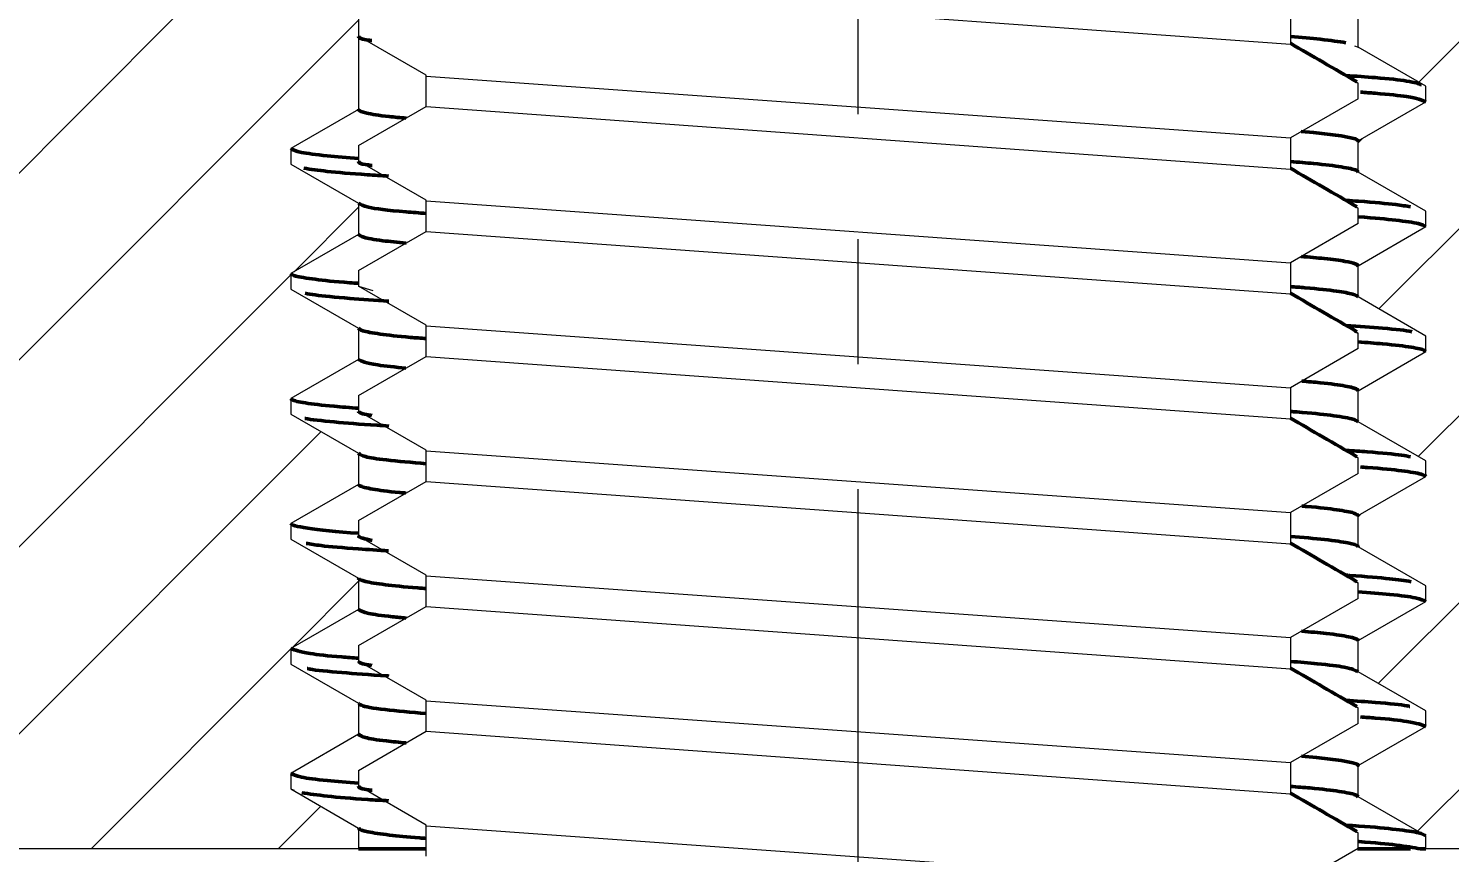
# Model space of a CAD drawing. Header units: millimetres. Extents: x -46397 to 283259, y -8690 to 23983.
# Drawn here: x 185119.48 to 185136.55, y -1320.19 to -1310.3 of the extents above; entities that cross this region are included whole.
import ezdxf

# ---------------------------------------------------------------- set-up
doc = ezdxf.new("R2010")
doc.units = ezdxf.units.MM
doc.linetypes.add('EB_DASHDOT', pattern=[39, 30, -3, 3, -3])
doc.layers.get('Defpoints').update_dxf_attribs({"lineweight": 0})
for name, color, linetype, lineweight in [('0.01.TÂM', 20, 'EB_DASHDOT', 5), ('AM_0', 7, 'Continuous', 50), ('mD_HATCH', 8, 'Continuous', 0)]:
    doc.layers.add(name, color=color, linetype=linetype, lineweight=lineweight)
doc.layers.add('DIM', color=8, linetype='Continuous')
doc.styles.add('GHI CHÚ 1', font='isocp_IV25.ttf', dxfattribs={"width": 0.8})
doc.dimstyles.new('1-30SCALE', dxfattribs={"dimtxt": 75, "dimasz": 75, "dimexe": 37.5, "dimexo": 30, "dimgap": 30, "dimtad": 1, "dimtoh": 1, "dimdec": 0, "dimdsep": 46, "dimtxsty": 'GHI CHÚ 1', "dimcen": 0.09, "dimclrd": 256, "dimclre": 256, "dimclrt": 2, "dimadec": 0, "dimazin": 0, "dimtfac": 1, "dimtdec": 0, "dimtofl": 0, "dimtmove": 0, "dimatfit": 3, "dimfxl": 1, "dimlwd": 0, "dimlwe": 0, "dimarcsym": 0})
pattern_1 = [(45, (96231.9705, 239620.679), (-1.122532015, 1.122532015), [])]

# ---------------------------------------------------------------- blocks, each defined once
blk = doc.blocks.new('*D967')
at = {"layer": 'Defpoints', "color": 0, "transparency": 16777216}
for p in [(185165.947, -1306.011, 1.046), (185222.365, -1306.011), (185129.447, -1406.011, 1.046)]:
    blk.add_point(p, dxfattribs=at)
at = {"layer": 'DIM', "linetype": 'Continuous', "lineweight": 0, "transparency": 16777216}
for p, q in [((185167.947, -1306.011), (185224.365, -1306.011)), ((185222.365, -1402.011), (185222.365, -1310.011)), ((185131.447, -1406.011), (185224.365, -1406.011))]:
    blk.add_line(p, q, dxfattribs=at)
at = {"layer": 'DIM', "transparency": 16777216}
for points in [[(185221.699, -1310.011), (185223.032, -1310.011), (185222.365, -1306.011)], [(185221.699, -1402.011), (185223.032, -1402.011), (185222.365, -1406.011)]]:
    blk.add_solid(points, dxfattribs=at)
at = {"layer": 'DIM', "color": 2, "transparency": 16777216, "insert": (185217.248, -1356.011), "char_height": 6, "attachment_point": 5, "rotation": 90, "style": 'GHI CHÚ 1'}
blk.add_mtext('100', dxfattribs=at)
blk = doc.blocks.new('*D972')
at = {"layer": 'Defpoints', "color": 0, "transparency": 16777216}
for p in [(185135.447, -1288.268, -1.016), (185237.459, -1288.268), (185163.262, -1406.011, -1.016)]:
    blk.add_point(p, dxfattribs=at)
at = {"layer": 'DIM', "linetype": 'Continuous', "lineweight": 0, "transparency": 16777216}
for p, q in [((185137.447, -1288.268), (185239.459, -1288.268)), ((185237.459, -1402.011), (185237.459, -1292.268)), ((185165.262, -1406.011), (185239.459, -1406.011))]:
    blk.add_line(p, q, dxfattribs=at)
at = {"layer": 'DIM', "transparency": 16777216}
for points in [[(185236.792, -1292.268), (185238.126, -1292.268), (185237.459, -1288.268)], [(185236.792, -1402.011), (185238.126, -1402.011), (185237.459, -1406.011)]]:
    blk.add_solid(points, dxfattribs=at)
at = {"layer": 'DIM', "color": 2, "transparency": 16777216, "insert": (185232.341, -1347.14), "char_height": 6, "attachment_point": 5, "rotation": 90, "style": 'GHI CHÚ 1'}
blk.add_mtext('118', dxfattribs=at)

msp = doc.modelspace()

# ---------------------------------------------------------------- hatches: boundary and pattern name
at = {"layer": 'mD_HATCH'}
h = msp.add_hatch(dxfattribs=at)
h.set_pattern_fill('ANSI31', color=256, scale=0.5, style=0)
h.set_pattern_definition(pattern_1)
h.paths.add_polyline_path([(185122.635, -1317.742), (185123.447, -1317.273), (185123.447, -1316.898), (185122.635, -1316.429), (185122.635, -1316.242), (185123.447, -1315.773), (185123.447, -1315.4), (185122.635, -1314.929), (185122.635, -1314.742), (185123.447, -1314.273), (185123.447, -1313.896), (185122.635, -1313.429), (185122.635, -1313.242), (185123.447, -1312.773), (185123.447, -1312.397), (185122.635, -1311.929), (185122.635, -1311.742), (185123.447, -1311.273), (185123.447, -1310.148), (185109.447, -1310.148), (185109.447, -1316.148), (185111.447, -1316.148), (185111.447, -1313.148), (185115.447, -1313.148), (185115.447, -1320.148), (185123.447, -1320.148), (185123.447, -1319.897), (185122.635, -1319.429), (185122.635, -1319.242), (185123.447, -1318.773), (185123.447, -1318.398), (185122.635, -1317.929)], flags=0)
h = msp.add_hatch(dxfattribs=at)
h.set_pattern_fill('ANSI31', color=256, scale=0.5, style=0)
h.set_pattern_definition(pattern_1)
h.paths.add_polyline_path([(185135.447, -1311.648), (185135.447, -1312.023), (185136.259, -1312.492), (185136.259, -1312.679), (185135.447, -1313.148), (185135.447, -1313.523), (185136.259, -1313.992), (185136.259, -1314.179), (185135.447, -1314.648), (185135.447, -1315.023), (185136.259, -1315.492), (185136.259, -1315.679), (185135.447, -1316.148), (185135.447, -1316.523), (185136.259, -1316.992), (185136.259, -1317.179), (185135.447, -1317.648), (185135.447, -1318.023), (185136.259, -1318.492), (185136.259, -1318.679), (185135.447, -1319.148), (185135.447, -1319.523), (185136.259, -1319.992), (185136.259, -1320.148), (185143.447, -1320.148), (185143.447, -1313.148), (185147.447, -1313.148), (185147.447, -1316.148), (185149.447, -1316.148), (185149.447, -1310.148), (185135.447, -1310.148), (185135.447, -1310.523), (185136.259, -1310.992), (185136.259, -1311.179)], flags=0)

# ---------------------------------------------------------------- linework, layer by layer
at = {"layer": '0.01.TÂM', "lineweight": 0, "ltscale": 0.5}
msp.add_line((185129.447, -1408.83, -3.262), (185129.447, -1282.118, -3.262), dxfattribs=at)
at = {"layer": 'AM_0', "color": 8, "lineweight": 0}
for p, q in [((185124.259, -1309.737, -3.262), (185134.635, -1310.487, -3.262)), ((185124.259, -1310.871, -3.262), (185134.635, -1311.612, -3.262)), ((185124.259, -1311.237, -3.262), (185134.635, -1311.987, -3.262)), ((185124.259, -1312.371, -3.262), (185134.635, -1313.112, -3.262)), ((185124.259, -1312.737, -3.262), (185134.635, -1313.487, -3.262)), ((185124.259, -1313.871, -3.262), (185134.635, -1314.612, -3.262)), ((185124.259, -1314.237, -3.262), (185134.635, -1314.987, -3.262)), ((185124.259, -1315.371, -3.262), (185134.635, -1316.112, -3.262)), ((185124.259, -1315.737, -3.262), (185134.635, -1316.487, -3.262)), ((185124.259, -1316.871, -3.262), (185134.635, -1317.612, -3.262)), ((185124.259, -1317.237, -3.262), (185134.635, -1317.987, -3.262)), ((185124.259, -1318.371, -3.262), (185134.635, -1319.112, -3.262)), ((185124.259, -1318.737, -3.262), (185134.635, -1319.487, -3.262)), ((185124.259, -1319.871, -3.262), (185134.635, -1320.612, -3.262))]:
    msp.add_line(p, q, dxfattribs=at)
at = {"layer": 'AM_0', "color": 3, "lineweight": 18}
for p, q in [((185123.447, -1310.148, -3.262), (185123.447, -1311.273, -3.262)), ((185134.635, -1310.112, -3.262), (185134.635, -1310.487, -3.262)), ((185135.447, -1310.523, -3.262), (185135.447, -1310.148, -3.262)), ((185124.259, -1310.862, -3.262), (185123.447, -1310.393, -3.262)), ((185134.635, -1310.487, -3.262), (185135.447, -1310.956, -3.262)), ((185135.404, -1310.508, -3.262), (185135.447, -1310.523, -3.262)), ((185136.259, -1310.992, -3.262), (185135.447, -1310.523, -3.262)), ((185124.259, -1311.237, -3.262), (185124.259, -1310.862, -3.262)), ((185135.409, -1310.94, -3.262), (185135.447, -1310.956, -3.262)), ((185135.447, -1311.143, -3.262), (185135.447, -1310.956, -3.262)), ((185136.259, -1311.179, -3.262), (185136.259, -1310.992, -3.262)), ((185123.447, -1311.706, -3.262), (185124.259, -1311.237, -3.262)), ((185135.447, -1311.143, -3.262), (185134.635, -1311.612, -3.262)), ((185135.447, -1311.648, -3.262), (185136.259, -1311.179, -3.262)), ((185123.447, -1311.273, -3.262), (185122.635, -1311.742, -3.262)), ((185122.635, -1311.742, -3.262), (185122.635, -1311.929, -3.262)), ((185123.447, -1311.706, -3.262), (185123.447, -1311.893, -3.262)), ((185134.635, -1311.612, -3.262), (185134.635, -1311.987, -3.262)), ((185135.447, -1312.023, -3.262), (185135.447, -1311.648, -3.262)), ((185124.259, -1312.362, -3.262), (185123.447, -1311.893, -3.262)), ((185122.635, -1311.929, -3.262), (185123.447, -1312.398, -3.262)), ((185134.635, -1311.987, -3.262), (185135.447, -1312.456, -3.262)), ((185136.259, -1312.492, -3.262), (185135.447, -1312.023, -3.262)), ((185123.447, -1312.397, -3.262), (185123.447, -1312.773, -3.262)), ((185124.259, -1312.737, -3.262), (185124.259, -1312.362, -3.262)), ((185135.409, -1312.44, -3.262), (185135.447, -1312.456, -3.262)), ((185135.447, -1312.643, -3.262), (185135.447, -1312.456, -3.262)), ((185136.259, -1312.679, -3.262), (185136.259, -1312.492, -3.262)), ((185123.447, -1312.773, -3.262), (185122.635, -1313.242, -3.262)), ((185123.447, -1313.206, -3.262), (185124.259, -1312.737, -3.262)), ((185135.447, -1312.643, -3.262), (185134.635, -1313.112, -3.262)), ((185135.447, -1313.148, -3.262), (185136.259, -1312.679, -3.262)), ((185134.635, -1313.112, -3.262), (185134.635, -1313.487, -3.262)), ((185122.635, -1313.242, -3.262), (185122.635, -1313.429, -3.262)), ((185123.447, -1313.206, -3.262), (185123.447, -1313.393, -3.262)), ((185135.447, -1313.523, -3.262), (185135.447, -1313.148, -3.262)), ((185122.635, -1313.429, -3.262), (185123.447, -1313.898, -3.262)), ((185124.259, -1313.862, -3.262), (185123.447, -1313.393, -3.262)), ((185123.447, -1313.393, -3.262), (185123.62, -1313.446, -3.262)), ((185134.635, -1313.487, -3.262), (185135.447, -1313.956, -3.262)), ((185136.259, -1313.992, -3.262), (185135.447, -1313.523, -3.262)), ((185123.447, -1313.896, -3.262), (185123.447, -1314.273, -3.262)), ((185124.259, -1314.237, -3.262), (185124.259, -1313.862, -3.262)), ((185135.399, -1313.94, -3.262), (185135.447, -1313.956, -3.262)), ((185135.447, -1314.143, -3.262), (185135.447, -1313.956, -3.262)), ((185135.447, -1314.143, -3.262), (185134.635, -1314.612, -3.262)), ((185136.259, -1314.179, -3.262), (185136.259, -1313.992, -3.262)), ((185123.447, -1314.273, -3.262), (185122.635, -1314.742, -3.262)), ((185123.447, -1314.706, -3.262), (185124.259, -1314.237, -3.262)), ((185135.447, -1314.648, -3.262), (185136.259, -1314.179, -3.262)), ((185134.635, -1314.612, -3.262), (185134.635, -1314.987, -3.262)), ((185135.447, -1315.023, -3.262), (185135.447, -1314.648, -3.262)), ((185122.635, -1314.742, -3.262), (185122.635, -1314.929, -3.262)), ((185123.447, -1314.706, -3.262), (185123.447, -1314.893, -3.262)), ((185122.635, -1314.929, -3.262), (185123.447, -1315.398, -3.262)), ((185124.259, -1315.362, -3.262), (185123.447, -1314.893, -3.262)), ((185134.635, -1314.987, -3.262), (185135.447, -1315.456, -3.262)), ((185136.259, -1315.492, -3.262), (185135.447, -1315.023, -3.262)), ((185123.447, -1315.4, -3.262), (185123.447, -1315.773, -3.262)), ((185124.259, -1315.737, -3.262), (185124.259, -1315.362, -3.262)), ((185135.409, -1315.44, -3.262), (185135.447, -1315.456, -3.262)), ((185135.447, -1315.643, -3.262), (185135.447, -1315.456, -3.262)), ((185136.259, -1315.679, -3.262), (185136.259, -1315.492, -3.262)), ((185135.447, -1315.643, -3.262), (185134.635, -1316.112, -3.262)), ((185135.447, -1316.148, -3.262), (185136.259, -1315.679, -3.262)), ((185123.447, -1315.773, -3.262), (185122.635, -1316.242, -3.262)), ((185123.447, -1316.206, -3.262), (185124.259, -1315.737, -3.262)), ((185134.635, -1316.112, -3.262), (185134.635, -1316.487, -3.262)), ((185135.447, -1316.523, -3.262), (185135.447, -1316.148, -3.262)), ((185122.635, -1316.242, -3.262), (185122.635, -1316.429, -3.262)), ((185123.447, -1316.206, -3.262), (185123.447, -1316.393, -3.262)), ((185122.635, -1316.429, -3.262), (185123.447, -1316.898, -3.262)), ((185124.259, -1316.862, -3.262), (185123.447, -1316.393, -3.262)), ((185134.635, -1316.487, -3.262), (185135.447, -1316.956, -3.262)), ((185136.259, -1316.992, -3.262), (185135.447, -1316.523, -3.262)), ((185124.259, -1317.237, -3.262), (185124.259, -1316.862, -3.262)), ((185123.447, -1316.898, -3.262), (185123.447, -1317.273, -3.262)), ((185135.396, -1316.94, -3.262), (185135.447, -1316.956, -3.262)), ((185135.447, -1317.143, -3.262), (185135.447, -1316.956, -3.262)), ((185136.259, -1317.179, -3.262), (185136.259, -1316.992, -3.262)), ((185135.447, -1317.143, -3.262), (185134.635, -1317.612, -3.262)), ((185135.447, -1317.648, -3.262), (185136.259, -1317.179, -3.262)), ((185123.447, -1317.273, -3.262), (185122.635, -1317.742, -3.262)), ((185123.447, -1317.706, -3.262), (185124.259, -1317.237, -3.262)), ((185123.447, -1317.706, -3.262), (185123.447, -1317.893, -3.262)), ((185134.635, -1317.612, -3.262), (185134.635, -1317.987, -3.262)), ((185135.447, -1318.023, -3.262), (185135.447, -1317.648, -3.262)), ((185122.635, -1317.742, -3.262), (185122.635, -1317.929, -3.262)), ((185124.259, -1318.362, -3.262), (185123.447, -1317.893, -3.262)), ((185122.635, -1317.929, -3.262), (185123.447, -1318.398, -3.262)), ((185134.635, -1317.987, -3.262), (185135.447, -1318.456, -3.262)), ((185136.259, -1318.492, -3.262), (185135.447, -1318.023, -3.262)), ((185123.447, -1318.398, -3.262), (185123.447, -1318.773, -3.262)), ((185124.259, -1318.737, -3.262), (185124.259, -1318.362, -3.262)), ((185135.409, -1318.44, -3.262), (185135.447, -1318.456, -3.262)), ((185135.447, -1318.643, -3.262), (185135.447, -1318.456, -3.262)), ((185136.259, -1318.679, -3.262), (185136.259, -1318.492, -3.262)), ((185123.447, -1319.206, -3.262), (185124.259, -1318.737, -3.262)), ((185135.447, -1318.643, -3.262), (185134.635, -1319.112, -3.262)), ((185135.447, -1319.148, -3.262), (185136.259, -1318.679, -3.262)), ((185123.447, -1318.773, -3.262), (185122.635, -1319.242, -3.262)), ((185122.635, -1319.242, -3.262), (185122.635, -1319.429, -3.262)), ((185123.447, -1319.206, -3.262), (185123.447, -1319.393, -3.262)), ((185134.635, -1319.112, -3.262), (185134.635, -1319.487, -3.262)), ((185135.447, -1319.523, -3.262), (185135.447, -1319.148, -3.262)), ((185122.635, -1319.429, -3.262), (185123.447, -1319.898, -3.262)), ((185122.635, -1319.429, -3.262), (185122.675, -1319.443, -3.262)), ((185124.259, -1319.862, -3.262), (185123.447, -1319.393, -3.262)), ((185134.635, -1319.487, -3.262), (185135.447, -1319.956, -3.262)), ((185136.259, -1319.992, -3.262), (185135.447, -1319.523, -3.262)), ((185123.447, -1319.897, -3.262), (185123.447, -1320.148, -3.262)), ((185124.259, -1320.237, -3.262), (185124.259, -1319.862, -3.262)), ((185135.409, -1319.94, -3.262), (185135.447, -1319.956, -3.262)), ((185135.447, -1320.143, -3.262), (185135.447, -1319.956, -3.262)), ((185136.259, -1320.148, -3.262), (185136.259, -1319.992, -3.262)), ((185123.447, -1320.148, -3.262), (185115.447, -1320.148, -3.262)), ((185135.447, -1320.143, -3.262), (185134.635, -1320.612, -3.262)), ((185143.447, -1320.148, -3.262), (185136.259, -1320.148, -3.262))]:
    msp.add_line(p, q, dxfattribs=at)
at = {"layer": 'AM_0', "color": 3, "elevation": -3.262}
for points in [[(185134.765, -1311.537), (185134.912, -1311.549), (185135.243, -1311.588), (185135.418, -1311.626), (185135.446, -1311.644), (185135.447, -1311.647), (185135.447, -1311.648), (185135.447, -1311.648), (185135.447, -1311.648), (185135.447, -1311.648)], [(185134.768, -1319.035), (185134.948, -1319.05), (185135.243, -1319.086), (185135.384, -1319.114), (185135.435, -1319.133), (185135.447, -1319.145), (185135.447, -1319.147), (185135.447, -1319.148), (185135.447, -1319.148), (185135.447, -1319.148), (185135.447, -1319.148), (185135.447, -1319.148), (185135.447, -1319.148)]]:
    msp.add_lwpolyline(points, dxfattribs=at)
at = {"layer": 'AM_0', "color": 3}
for points, knots in [([(185123.447, -1310.393, -3.262), (185123.452, -1310.408, -3.262), (185123.458, -1310.425, -3.262), (185123.591, -1310.443, -3.262), (185123.608, -1310.445, -3.262)], [0, 0, 0, 0, 0.8775807, 1, 1, 1, 1]), ([(185134.635, -1310.398, -3.262), (185134.763, -1310.408, -3.262), (185135.059, -1310.433, -3.262), (185135.214, -1310.458, -3.262), (185135.302, -1310.471, -3.262)], [0, 0, 0, 0, 0.432657, 1, 1, 1, 1]), ([(185135.434, -1310.941, -3.262), (185135.299, -1310.862, -3.262), (185135.032, -1310.708, -3.262), (185134.766, -1310.554, -3.262), (185134.635, -1310.478, -3.262)], [0, 0, 0, 0, 0.5093899, 1, 1, 1, 1]), ([(185135.303, -1310.865, -3.262), (185135.424, -1310.873, -3.262), (185135.736, -1310.895, -3.262), (185136.101, -1310.934, -3.262), (185136.17, -1310.962, -3.262), (185136.207, -1310.978, -3.262)], [0, 0, 0, 0, 0.222898, 0.574063, 1, 1, 1, 1]), ([(185135.476, -1311.065, -3.262), (185135.536, -1311.069, -3.262), (185135.784, -1311.087, -3.262), (185136.134, -1311.126, -3.262), (185136.212, -1311.159, -3.262), (185136.259, -1311.179, -3.262)], [0, 0, 0, 0, 0.110251, 0.456583, 1, 1, 1, 1]), ([(185123.447, -1311.273, -3.262), (185123.447, -1311.274, -3.262), (185123.449, -1311.288, -3.262), (185123.524, -1311.316, -3.262), (185123.724, -1311.35, -3.262), (185123.946, -1311.37, -3.262), (185124.017, -1311.377, -3.262)], [0, 0, 0, 0, 0.033312, 0.418438, 0.814733, 1, 1, 1, 1]), ([(185122.635, -1311.742, -3.262), (185122.661, -1311.757, -3.262), (185122.709, -1311.785, -3.262), (185123.011, -1311.825, -3.262), (185123.314, -1311.849, -3.262), (185123.447, -1311.859, -3.262)], [0, 0, 0, 0, 0.398083, 0.735996, 1, 1, 1, 1]), ([(185123.447, -1311.893, -3.262), (185123.448, -1311.908, -3.262), (185123.449, -1311.925, -3.262), (185123.594, -1311.943, -3.262), (185123.611, -1311.945, -3.262)], [0, 0, 0, 0, 0.880149, 1, 1, 1, 1]), ([(185134.635, -1311.898, -3.262), (185134.732, -1311.906, -3.262), (185134.998, -1311.927, -3.262), (185135.27, -1311.962, -3.262), (185135.429, -1311.997, -3.262), (185135.443, -1312.016, -3.262), (185135.447, -1312.023, -3.262)], [0, 0, 0, 0, 0.180323, 0.500302, 0.829558, 1, 1, 1, 1]), ([(185122.79, -1311.978, -3.262), (185122.875, -1311.991, -3.262), (185123.052, -1312.016, -3.262), (185123.414, -1312.048, -3.262), (185123.721, -1312.066, -3.262), (185123.808, -1312.071, -3.262)], [0, 0, 0, 0, 0.395239, 0.828618, 1, 1, 1, 1]), ([(185135.434, -1312.441, -3.262), (185135.299, -1312.362, -3.262), (185135.032, -1312.208, -3.262), (185134.766, -1312.054, -3.262), (185134.635, -1311.978, -3.262)], [0, 0, 0, 0, 0.5093899, 1, 1, 1, 1]), ([(185123.447, -1312.397, -3.262), (185123.474, -1312.413, -3.262), (185123.531, -1312.448, -3.262), (185123.833, -1312.489, -3.262), (185124.176, -1312.514, -3.262), (185124.259, -1312.52, -3.262)], [0, 0, 0, 0, 0.388549, 0.850795, 1, 1, 1, 1]), ([(185135.302, -1312.364, -3.262), (185135.353, -1312.367, -3.262), (185135.612, -1312.384, -3.262), (185135.887, -1312.41, -3.262), (185136.023, -1312.432, -3.262), (185136.077, -1312.441, -3.262)], [0, 0, 0, 0, 0.129002, 0.656912, 1, 1, 1, 1]), ([(185135.447, -1312.561, -3.262), (185135.449, -1312.561, -3.262), (185135.654, -1312.575, -3.262), (185135.914, -1312.602, -3.262), (185136.21, -1312.642, -3.262), (185136.243, -1312.667, -3.262), (185136.259, -1312.679, -3.262)], [0, 0, 0, 0, 0.0025037, 0.3385014, 0.6723753, 1, 1, 1, 1]), ([(185123.447, -1312.773, -3.262), (185123.461, -1312.784, -3.262), (185123.489, -1312.808, -3.262), (185123.68, -1312.844, -3.262), (185123.918, -1312.867, -3.262), (185124.017, -1312.877, -3.262)], [0, 0, 0, 0, 0.337932, 0.722464, 1, 1, 1, 1]), ([(185134.766, -1313.037, -3.262), (185134.862, -1313.045, -3.262), (185135.089, -1313.065, -3.262), (185135.295, -1313.094, -3.262), (185135.427, -1313.123, -3.262), (185135.441, -1313.14, -3.262), (185135.447, -1313.148, -3.262)], [0, 0, 0, 0, 0.220993, 0.517385, 0.776974, 1, 1, 1, 1]), ([(185122.635, -1313.242, -3.262), (185122.646, -1313.252, -3.262), (185122.67, -1313.274, -3.262), (185122.909, -1313.311, -3.262), (185123.178, -1313.341, -3.262), (185123.411, -1313.357, -3.262), (185123.447, -1313.359, -3.262)], [0, 0, 0, 0, 0.264461, 0.600104, 0.938494, 1, 1, 1, 1]), ([(185134.635, -1313.398, -3.262), (185134.695, -1313.403, -3.262), (185134.938, -1313.421, -3.262), (185135.191, -1313.452, -3.262), (185135.41, -1313.489, -3.262), (185135.435, -1313.512, -3.262), (185135.447, -1313.523, -3.262)], [0, 0, 0, 0, 0.106348, 0.434928, 0.714398, 1, 1, 1, 1]), ([(185122.806, -1313.479, -3.262), (185122.842, -1313.485, -3.262), (185122.949, -1313.505, -3.262), (185123.281, -1313.537, -3.262), (185123.646, -1313.561, -3.262), (185123.809, -1313.572, -3.262)], [0, 0, 0, 0, 0.221336, 0.653001, 1, 1, 1, 1]), ([(185135.434, -1313.941, -3.262), (185135.299, -1313.862, -3.262), (185135.032, -1313.708, -3.262), (185134.766, -1313.554, -3.262), (185134.635, -1313.478, -3.262)], [0, 0, 0, 0, 0.50939, 1, 1, 1, 1]), ([(185123.447, -1313.896, -3.262), (185123.457, -1313.907, -3.262), (185123.479, -1313.931, -3.262), (185123.69, -1313.968, -3.262), (185123.955, -1313.999, -3.262), (185124.194, -1314.018, -3.262), (185124.259, -1314.023, -3.262)], [0, 0, 0, 0, 0.2543, 0.568855, 0.883413, 1, 1, 1, 1]), ([(185135.302, -1313.864, -3.262), (185135.455, -1313.875, -3.262), (185135.787, -1313.9, -3.262), (185136.035, -1313.926, -3.262), (185136.09, -1313.94, -3.262), (185136.093, -1313.941, -3.262)], [0, 0, 0, 0, 0.448793, 0.97315, 1, 1, 1, 1]), ([(185135.447, -1314.063, -3.262), (185135.551, -1314.07, -3.262), (185135.834, -1314.092, -3.262), (185136.107, -1314.126, -3.262), (185136.247, -1314.157, -3.262), (185136.256, -1314.175, -3.262), (185136.259, -1314.179, -3.262)], [0, 0, 0, 0, 0.194498, 0.534117, 0.869139, 1, 1, 1, 1]), ([(185123.447, -1314.273, -3.262), (185123.486, -1314.295, -3.262), (185123.548, -1314.329, -3.262), (185123.89, -1314.365, -3.262), (185124.015, -1314.378, -3.262)], [0, 0, 0, 0, 0.635203, 1, 1, 1, 1]), ([(185134.772, -1314.533, -3.262), (185134.849, -1314.539, -3.262), (185135.081, -1314.559, -3.262), (185135.311, -1314.592, -3.262), (185135.436, -1314.624, -3.262), (185135.445, -1314.643, -3.262), (185135.447, -1314.648, -3.262)], [0, 0, 0, 0, 0.169032, 0.515629, 0.862231, 1, 1, 1, 1]), ([(185122.635, -1314.742, -3.262), (185122.638, -1314.747, -3.262), (185122.648, -1314.764, -3.262), (185122.789, -1314.796, -3.262), (185123.062, -1314.83, -3.262), (185123.345, -1314.851, -3.262), (185123.447, -1314.859, -3.262)], [0, 0, 0, 0, 0.133151, 0.468235, 0.807885, 1, 1, 1, 1]), ([(185122.802, -1314.981, -3.262), (185122.805, -1314.981, -3.262), (185122.861, -1314.995, -3.262), (185123.149, -1315.023, -3.262), (185123.487, -1315.053, -3.262), (185123.762, -1315.069, -3.262), (185123.809, -1315.072, -3.262)], [0, 0, 0, 0, 0.02566, 0.467633, 0.909582, 1, 1, 1, 1]), ([(185123.447, -1314.893, -3.262), (185123.452, -1314.908, -3.262), (185123.458, -1314.925, -3.262), (185123.591, -1314.943, -3.262), (185123.608, -1314.945, -3.262)], [0, 0, 0, 0, 0.8785953, 1, 1, 1, 1]), ([(185134.635, -1314.898, -3.262), (185134.661, -1314.899, -3.262), (185134.874, -1314.915, -3.262), (185135.135, -1314.944, -3.262), (185135.403, -1314.985, -3.262), (185135.433, -1315.011, -3.262), (185135.447, -1315.023, -3.262)], [0, 0, 0, 0, 0.044363, 0.362277, 0.689409, 1, 1, 1, 1]), ([(185135.434, -1315.441, -3.262), (185135.299, -1315.362, -3.262), (185135.032, -1315.208, -3.262), (185134.766, -1315.054, -3.262), (185134.635, -1314.978, -3.262)], [0, 0, 0, 0, 0.5093899, 1, 1, 1, 1]), ([(185123.447, -1315.4, -3.262), (185123.464, -1315.413, -3.262), (185123.497, -1315.44, -3.262), (185123.757, -1315.481, -3.262), (185124.086, -1315.51, -3.262), (185124.259, -1315.525, -3.262)], [0, 0, 0, 0, 0.3138694, 0.6389457, 1, 1, 1, 1]), ([(185135.303, -1315.365, -3.262), (185135.39, -1315.37, -3.262), (185135.677, -1315.39, -3.262), (185135.94, -1315.415, -3.262), (185136.043, -1315.435, -3.262), (185136.075, -1315.441, -3.262)], [0, 0, 0, 0, 0.231764, 0.762469, 1, 1, 1, 1]), ([(185135.477, -1315.564, -3.262), (185135.504, -1315.566, -3.262), (185135.727, -1315.581, -3.262), (185135.987, -1315.61, -3.262), (185136.225, -1315.647, -3.262), (185136.249, -1315.67, -3.262), (185136.259, -1315.679, -3.262)], [0, 0, 0, 0, 0.047299, 0.391663, 0.733199, 1, 1, 1, 1]), ([(185123.447, -1315.773, -3.262), (185123.45, -1315.779, -3.262), (185123.46, -1315.797, -3.262), (185123.602, -1315.83, -3.262), (185123.802, -1315.859, -3.262), (185123.992, -1315.875, -3.262), (185124.016, -1315.877, -3.262)], [0, 0, 0, 0, 0.16606, 0.548359, 0.941744, 1, 1, 1, 1]), ([(185134.771, -1316.034, -3.262), (185134.791, -1316.035, -3.262), (185134.982, -1316.05, -3.262), (185135.206, -1316.078, -3.262), (185135.417, -1316.114, -3.262), (185135.438, -1316.138, -3.262), (185135.447, -1316.148, -3.262)], [0, 0, 0, 0, 0.04128, 0.384158, 0.727037, 1, 1, 1, 1]), ([(185122.635, -1316.242, -3.262), (185122.635, -1316.26, -3.262), (185122.701, -1316.279, -3.262), (185122.973, -1316.319, -3.262), (185123.179, -1316.34, -3.262), (185123.446, -1316.36, -3.262)], [0, 0, 0, 0, 0.5, 0.5, 1, 1, 1, 1]), ([(185122.817, -1316.481, -3.262), (185122.871, -1316.49, -3.262), (185123.007, -1316.512, -3.262), (185123.346, -1316.542, -3.262), (185123.683, -1316.563, -3.262), (185123.808, -1316.571, -3.262)], [0, 0, 0, 0, 0.292349, 0.737471, 1, 1, 1, 1]), ([(185123.447, -1316.393, -3.262), (185123.447, -1316.393, -3.262), (185123.447, -1316.41, -3.262), (185123.528, -1316.428, -3.262), (185123.609, -1316.445, -3.262)], [0, 0, 0, 0, 0.004673, 1, 1, 1, 1]), ([(185134.635, -1316.397, -3.262), (185134.782, -1316.41, -3.262), (185135.085, -1316.436, -3.262), (185135.352, -1316.476, -3.262), (185135.443, -1316.506, -3.262), (185135.447, -1316.521, -3.262), (185135.447, -1316.523, -3.262)], [0, 0, 0, 0, 0.297236, 0.614694, 0.941357, 1, 1, 1, 1]), ([(185135.434, -1316.941, -3.262), (185135.299, -1316.862, -3.262), (185135.032, -1316.708, -3.262), (185134.766, -1316.554, -3.262), (185134.635, -1316.478, -3.262)], [0, 0, 0, 0, 0.50939, 1, 1, 1, 1]), ([(185135.301, -1316.863, -3.262), (185135.316, -1316.864, -3.262), (185135.545, -1316.878, -3.262), (185135.833, -1316.905, -3.262), (185136.006, -1316.929, -3.262), (185136.086, -1316.941, -3.262)], [0, 0, 0, 0, 0.035631, 0.557922, 1, 1, 1, 1]), ([(185123.447, -1316.898, -3.262), (185123.447, -1316.899, -3.262), (185123.447, -1316.912, -3.262), (185123.501, -1316.938, -3.262), (185123.751, -1316.977, -3.262), (185124.011, -1317.005, -3.262), (185124.226, -1317.021, -3.262), (185124.259, -1317.023, -3.262)], [0, 0, 0, 0, 0.003437, 0.316293, 0.629149, 0.942005, 1, 1, 1, 1]), ([(185135.447, -1317.062, -3.262), (185135.581, -1317.073, -3.262), (185135.886, -1317.097, -3.262), (185136.186, -1317.137, -3.262), (185136.234, -1317.165, -3.262), (185136.259, -1317.179, -3.262)], [0, 0, 0, 0, 0.266502, 0.604314, 1, 1, 1, 1]), ([(185123.447, -1317.273, -3.262), (185123.474, -1317.289, -3.262), (185123.521, -1317.318, -3.262), (185123.752, -1317.353, -3.262), (185123.961, -1317.372, -3.262), (185124.017, -1317.377, -3.262)], [0, 0, 0, 0, 0.471883, 0.856955, 1, 1, 1, 1]), ([(185134.769, -1317.535, -3.262), (185134.874, -1317.544, -3.262), (185135.127, -1317.566, -3.262), (185135.355, -1317.602, -3.262), (185135.443, -1317.63, -3.262), (185135.447, -1317.646, -3.262), (185135.447, -1317.648, -3.262)], [0, 0, 0, 0, 0.24381, 0.588385, 0.932961, 1, 1, 1, 1]), ([(185122.635, -1317.742, -3.262), (185122.683, -1317.762, -3.262), (185122.76, -1317.795, -3.262), (185123.12, -1317.836, -3.262), (185123.378, -1317.854, -3.262), (185123.447, -1317.859, -3.262)], [0, 0, 0, 0, 0.5358976, 0.8759664, 1, 1, 1, 1]), ([(185123.447, -1317.893, -3.262), (185123.452, -1317.908, -3.262), (185123.458, -1317.925, -3.262), (185123.591, -1317.943, -3.262), (185123.608, -1317.945, -3.262)], [0, 0, 0, 0, 0.878008, 1, 1, 1, 1]), ([(185134.635, -1317.898, -3.262), (185134.747, -1317.907, -3.262), (185135.029, -1317.93, -3.262), (185135.356, -1317.973, -3.262), (185135.414, -1318.005, -3.262), (185135.447, -1318.023, -3.262)], [0, 0, 0, 0, 0.217468, 0.546273, 1, 1, 1, 1]), ([(185122.829, -1317.981, -3.262), (185122.839, -1317.984, -3.262), (185122.891, -1318.001, -3.262), (185123.246, -1318.032, -3.262), (185123.566, -1318.059, -3.262), (185123.805, -1318.072, -3.262), (185123.81, -1318.073, -3.262)], [0, 0, 0, 0, 0.113877, 0.552727, 0.990338, 1, 1, 1, 1]), ([(185135.434, -1318.441, -3.262), (185135.299, -1318.362, -3.262), (185135.032, -1318.208, -3.262), (185134.766, -1318.054, -3.262), (185134.635, -1317.978, -3.262)], [0, 0, 0, 0, 0.50939, 1, 1, 1, 1]), ([(185123.447, -1318.398, -3.262), (185123.455, -1318.407, -3.262), (185123.477, -1318.433, -3.262), (185123.698, -1318.475, -3.262), (185124.08, -1318.508, -3.262), (185124.259, -1318.523, -3.262)], [0, 0, 0, 0, 0.204372, 0.62754, 1, 1, 1, 1]), ([(185135.303, -1318.365, -3.262), (185135.424, -1318.373, -3.262), (185135.732, -1318.395, -3.262), (185136.005, -1318.421, -3.262), (185136.057, -1318.437, -3.262), (185136.068, -1318.44, -3.262)], [0, 0, 0, 0, 0.340067, 0.869789, 1, 1, 1, 1]), ([(185135.476, -1318.565, -3.262), (185135.537, -1318.569, -3.262), (185135.786, -1318.587, -3.262), (185136.135, -1318.626, -3.262), (185136.212, -1318.659, -3.262), (185136.259, -1318.679, -3.262)], [0, 0, 0, 0, 0.112522, 0.458881, 1, 1, 1, 1]), ([(185123.447, -1318.773, -3.262), (185123.464, -1318.786, -3.262), (185123.499, -1318.812, -3.262), (185123.706, -1318.847, -3.262), (185123.935, -1318.869, -3.262), (185124.017, -1318.877, -3.262)], [0, 0, 0, 0, 0.383047, 0.777083, 1, 1, 1, 1]), ([(185122.635, -1319.242, -3.262), (185122.662, -1319.257, -3.262), (185122.71, -1319.285, -3.262), (185123.012, -1319.325, -3.262), (185123.315, -1319.349, -3.262), (185123.447, -1319.359, -3.262)], [0, 0, 0, 0, 0.400483, 0.738495, 1, 1, 1, 1]), ([(185123.447, -1319.393, -3.262), (185123.448, -1319.408, -3.262), (185123.449, -1319.425, -3.262), (185123.594, -1319.443, -3.262), (185123.611, -1319.445, -3.262)], [0, 0, 0, 0, 0.881434, 1, 1, 1, 1]), ([(185134.635, -1319.398, -3.262), (185134.717, -1319.405, -3.262), (185134.973, -1319.424, -3.262), (185135.243, -1319.459, -3.262), (185135.424, -1319.494, -3.262), (185135.441, -1319.515, -3.262), (185135.447, -1319.523, -3.262)], [0, 0, 0, 0, 0.14927, 0.46922, 0.798447, 1, 1, 1, 1]), ([(185122.765, -1319.475, -3.262), (185122.858, -1319.489, -3.262), (185123.043, -1319.515, -3.262), (185123.416, -1319.548, -3.262), (185123.722, -1319.566, -3.262), (185123.808, -1319.571, -3.262)], [0, 0, 0, 0, 0.417978, 0.837056, 1, 1, 1, 1]), ([(185135.434, -1319.941, -3.262), (185135.299, -1319.862, -3.262), (185135.032, -1319.708, -3.262), (185134.766, -1319.554, -3.262), (185134.635, -1319.478, -3.262)], [0, 0, 0, 0, 0.5093899, 1, 1, 1, 1]), ([(185123.447, -1319.897, -3.262), (185123.449, -1319.902, -3.262), (185123.454, -1319.912, -3.262), (185123.492, -1319.928, -3.262), (185123.585, -1319.951, -3.262), (185123.796, -1319.981, -3.262), (185124.048, -1320.007, -3.262), (185124.233, -1320.021, -3.262), (185124.259, -1320.023, -3.262)], [0, 0, 0, 0, 0.117058, 0.241851, 0.375086, 0.675648, 0.953365, 1, 1, 1, 1]), ([(185135.302, -1319.864, -3.262), (185135.355, -1319.868, -3.262), (185135.615, -1319.884, -3.262), (185135.921, -1319.915, -3.262), (185136.21, -1319.955, -3.262), (185136.243, -1319.98, -3.262), (185136.259, -1319.992, -3.262)], [0, 0, 0, 0, 0.078046, 0.389321, 0.697542, 1, 1, 1, 1]), ([(185135.447, -1320.061, -3.262), (185135.45, -1320.061, -3.262), (185135.657, -1320.075, -3.262), (185135.952, -1320.105, -3.262), (185136.112, -1320.133, -3.262), (185136.197, -1320.148, -3.262)], [0, 0, 0, 0, 0.006223, 0.468837, 1, 1, 1, 1]), ([(185123.447, -1320.148, -3.262), (185123.471, -1320.148, -3.262), (185123.519, -1320.148, -3.262), (185123.812, -1320.148, -3.262), (185124.134, -1320.148, -3.262), (185124.259, -1320.148, -3.262)], [0, 0, 0, 0, 0.378705, 0.757409, 1, 1, 1, 1]), ([(185136.077, -1320.148, -3.262), (185136.03, -1320.148, -3.262), (185135.899, -1320.148, -3.262), (185135.674, -1320.148, -3.262), (185135.464, -1320.148, -3.262), (185135.439, -1320.148, -3.262)], [0, 0, 0, 0, 0.327418, 0.918555, 1, 1, 1, 1])]:
    msp.add_open_spline(points, degree=3, knots=knots, dxfattribs=at)
msp.add_open_spline([(185136.259, -1320.148, -3.262), (185136.259, -1320.148, -3.262), (185136.239, -1320.148, -3.262), (185136.197, -1320.148, -3.262)], degree=3, dxfattribs=at)

# ---------------------------------------------------------------- dimensions: what is measured, and where the dimension line sits
at = {"layer": 'DIM'}
for base, p1, p2, picture, middle in [((185237.459, -1288.268, -2.246), (185163.262, -1406.011, -3.262), (185135.447, -1288.268, -3.262), '*D972', (185232.341, -1347.14, -2.246)), ((185222.365, -1306.011, -4.308), (185129.447, -1406.011, -3.262), (185165.947, -1306.011, -3.262), '*D967', (185217.248, -1356.011, -4.308))]:
    dim = msp.add_linear_dim(base=base, p1=p1, p2=p2, angle=90, dimstyle='1-30SCALE', override={"dimtxt": 6, "dimasz": 4, "dimexe": 2, "dimexo": 2, "dimgap": 2, "dimtmove": 1}, dxfattribs=at)
    dim.commit()
    dim.dimension.update_dxf_attribs({"geometry": picture, "text_midpoint": middle})

doc.saveas('drawing.dxf')
